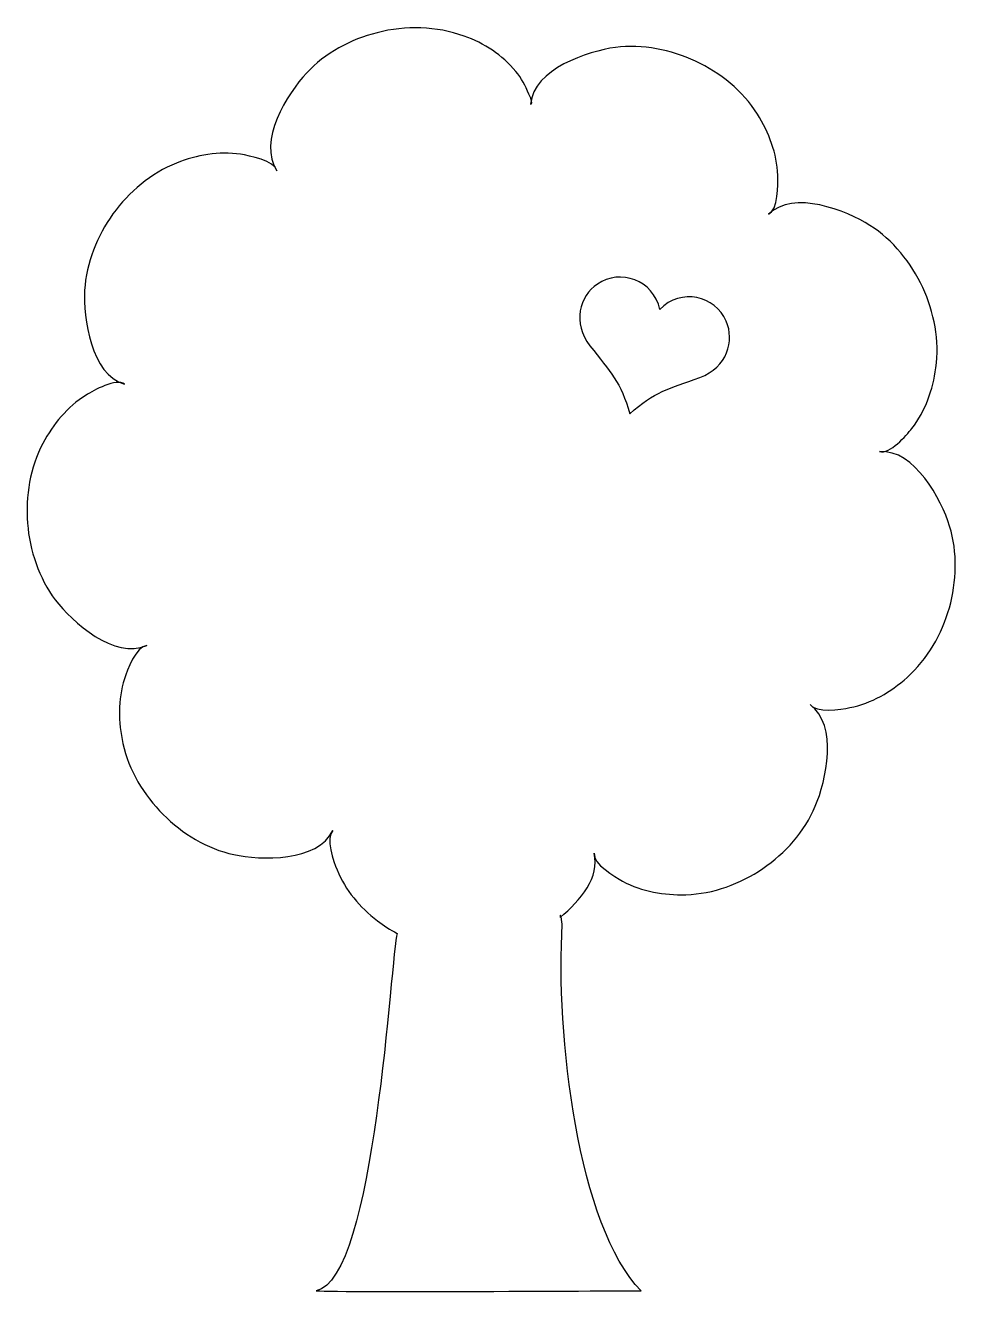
# Model space of a CAD drawing. Header units: centimetres. Extents: x -6.8 to 6.8, y -9.3 to 9.3.
import ezdxf

# ---------------------------------------------------------------- set-up
doc = ezdxf.new("R2010")
doc.units = ezdxf.units.CM
doc.header["$MEASUREMENT"] = 0
doc.layers.add('Camada 1', color=7, linetype='Continuous')

msp = doc.modelspace()

# ---------------------------------------------------------------- linework, layer by layer
at = {"layer": 'Camada 1'}
msp.add_open_spline([(1.04241, -3.87138), (0.94126, -5.46314), (1.27321, -8.3153), (2.197, -9.23851), (2.197, -9.23851), (2.197, -9.23851), (-2.56436, -9.26759), (-2.56436, -9.23851), (-2.56436, -9.23851), (-1.69872, -9.09434), (-1.46793, -4.30451), (-1.37839, -4.00685), (-1.37839, -4.00685), (-1.4807, -3.95396), (-1.57722, -3.89289), (-1.66673, -3.82315), (-1.66673, -3.82315), (-1.92253, -3.62315), (-2.13414, -3.38074), (-2.2568, -3.07845), (-2.2568, -3.07845), (-2.30622, -2.96103), (-2.43121, -2.60347), (-2.31842, -2.49883), (-2.31842, -2.49883), (-2.54109, -2.96452), (-3.37474, -2.93894), (-3.77183, -2.85406), (-3.77183, -2.85406), (-4.16077, -2.7686), (-4.527, -2.54593), (-4.80722, -2.26573), (-4.80722, -2.26573), (-5.08744, -1.98435), (-5.31067, -1.6175), (-5.39497, -1.22975), (-5.39497, -1.22975), (-5.46299, -0.91349), (-5.47054, -0.59142), (-5.3723, -0.27865), (-5.3723, -0.27865), (-5.3351, -0.15946), (-5.19963, 0.20038), (-5.04557, 0.20797), (-5.04557, 0.20797), (-5.51648, -0.00772), (-6.13854, 0.5533), (-6.38619, 0.87655), (-6.38619, 0.87655), (-6.6263, 1.19222), (-6.76232, 1.60093), (-6.79256, 1.99682), (-6.79256, 1.99682), (-6.8251, 2.39039), (-6.75652, 2.81422), (-6.56989, 3.16593), (-6.56989, 3.16593), (-6.41408, 3.45197), (-6.21294, 3.70137), (-5.93505, 3.87171), (-5.93505, 3.87171), (-5.82575, 3.94206), (-5.49439, 4.12518), (-5.36995, 4.03332), (-5.36995, 4.03332), (-5.86644, 4.17342), (-5.9769, 5.00535), (-5.95598, 5.40881), (-5.95598, 5.40881), (-5.93389, 5.80703), (-5.77112, 6.20587), (-5.5409, 6.52617), (-5.5409, 6.52617), (-5.30775, 6.8465), (-4.98221, 7.12439), (-4.6107, 7.27089), (-4.6107, 7.27089), (-4.30839, 7.38831), (-3.99446, 7.44647), (-3.67122, 7.39879), (-3.67122, 7.39879), (-3.54565, 7.37903), (-3.1724, 7.30751), (-3.13811, 7.1581), (-3.13811, 7.1581), (-3.42936, 7.58482), (-2.98113, 8.29409), (-2.70615, 8.58709), (-2.70615, 8.58709), (-2.43408, 8.88009), (-2.05504, 9.083), (-1.67134, 9.17949), (-1.67134, 9.17949), (-1.2516, 9.28704), (-0.80279, 9.27657), (-0.39525, 9.1289), (-0.39525, 9.1289), (-0.10397, 9.02659), (0.16461, 8.85217), (0.36111, 8.61264), (0.36111, 8.61264), (0.44482, 8.51382), (0.50761, 8.40277), (0.55296, 8.28011), (0.55296, 8.28011), (0.56807, 8.23592), (0.62329, 8.15221), (0.57738, 8.13477), (0.57738, 8.13477), (0.62445, 8.64811), (1.42034, 8.90915), (1.82034, 8.96379), (1.82034, 8.96379), (2.21915, 9.01496), (2.63714, 8.93008), (2.99586, 8.76091), (2.99586, 8.76091), (3.35514, 8.59639), (3.68767, 8.32546), (3.90044, 7.98827), (3.90044, 7.98827), (4.07136, 7.71154), (4.1882, 7.41561), (4.20159, 7.0889), (4.20159, 7.0889), (4.20741, 6.95984), (4.20392, 6.58138), (4.06324, 6.52034), (4.06324, 6.52034), (4.42889, 6.88369), (5.20735, 6.57675), (5.54978, 6.35815), (5.54978, 6.35815), (5.88874, 6.14421), (6.15615, 5.80819), (6.323, 5.44833), (6.323, 5.44833), (6.49043, 5.08731), (6.573, 4.66757), (6.5166, 4.27223), (6.5166, 4.27223), (6.47069, 3.95015), (6.36777, 3.64726), (6.16431, 3.38625), (6.16431, 3.38625), (6.08409, 3.28394), (5.84223, 3.00313), (5.68991, 3.04557), (5.68991, 3.04557), (6.20672, 3.08277), (6.5974, 2.34096), (6.71776, 1.95435), (6.71776, 1.95435), (6.83579, 1.57298), (6.82124, 1.14218), (6.71427, 0.75965), (6.71427, 0.75965), (6.60672, 0.37886), (6.39336, 0.0062), (6.0957, -0.26005), (6.0957, -0.26005), (5.85268, -0.47516), (5.57595, -0.63735), (5.25679, -0.70246), (5.25679, -0.70246), (5.13064, -0.7263), (4.75392, -0.78792), (4.67254, -0.65539), (4.67254, -0.65539), (5.0882, -0.95942), (4.90974, -1.77508), (4.74927, -2.146), (4.74927, -2.146), (4.59579, -2.51692), (4.30744, -2.83434), (3.98071, -3.05932), (3.98071, -3.05932), (3.65572, -3.27908), (3.25401, -3.43082), (2.85403, -3.4413), (2.85403, -3.4413), (2.53021, -3.44829), (2.21453, -3.39886), (1.92619, -3.24305), (1.92619, -3.24305), (1.81223, -3.18201), (1.4919, -2.99074), (1.50878, -2.83493), (1.50878, -2.83493), (1.59599, -3.17735), (1.31227, -3.52734), (1.00938, -3.77267), (1.00938, -3.77267), (1.00925, -3.77254), (1.01216, -3.64871), (1.04241, -3.87138)], degree=3, knots=[0, 0, 0, 0, 0.02, 0.02, 0.02, 0.02, 0.04, 0.04, 0.04, 0.04, 0.06, 0.06, 0.06, 0.06, 0.08, 0.08, 0.08, 0.08, 0.1, 0.1, 0.1, 0.1, 0.12, 0.12, 0.12, 0.12, 0.14, 0.14, 0.14, 0.14, 0.16, 0.16, 0.16, 0.16, 0.18, 0.18, 0.18, 0.18, 0.2, 0.2, 0.2, 0.2, 0.22, 0.22, 0.22, 0.22, 0.24, 0.24, 0.24, 0.24, 0.26, 0.26, 0.26, 0.26, 0.28, 0.28, 0.28, 0.28, 0.3, 0.3, 0.3, 0.3, 0.32, 0.32, 0.32, 0.32, 0.34, 0.34, 0.34, 0.34, 0.36, 0.36, 0.36, 0.36, 0.38, 0.38, 0.38, 0.38, 0.4, 0.4, 0.4, 0.4, 0.42, 0.42, 0.42, 0.42, 0.44, 0.44, 0.44, 0.44, 0.46, 0.46, 0.46, 0.46, 0.48, 0.48, 0.48, 0.48, 0.5, 0.5, 0.5, 0.5, 0.52, 0.52, 0.52, 0.52, 0.54, 0.54, 0.54, 0.54, 0.56, 0.56, 0.56, 0.56, 0.58, 0.58, 0.58, 0.58, 0.6, 0.6, 0.6, 0.6, 0.62, 0.62, 0.62, 0.62, 0.64, 0.64, 0.64, 0.64, 0.66, 0.66, 0.66, 0.66, 0.68, 0.68, 0.68, 0.68, 0.7, 0.7, 0.7, 0.7, 0.72, 0.72, 0.72, 0.72, 0.74, 0.74, 0.74, 0.74, 0.76, 0.76, 0.76, 0.76, 0.78, 0.78, 0.78, 0.78, 0.8, 0.8, 0.8, 0.8, 0.82, 0.82, 0.82, 0.82, 0.84, 0.84, 0.84, 0.84, 0.86, 0.86, 0.86, 0.86, 0.88, 0.88, 0.88, 0.88, 0.9, 0.9, 0.9, 0.9, 0.92, 0.92, 0.92, 0.92, 0.94, 0.94, 0.94, 0.94, 0.96, 0.96, 0.96, 0.96, 1, 1, 1, 1], dxfattribs=at)
at = {"layer": 'Camada 1', "color": 7}
msp.add_open_spline([(2.03187, 3.5968), (1.90453, 4.06771), (1.74583, 4.21071), (1.44817, 4.59441), (1.44817, 4.59441), (1.18539, 4.93218), (1.29701, 5.32111), (1.55631, 5.49899), (1.55631, 5.49899), (1.89, 5.72629), (2.37834, 5.56294), (2.47193, 5.12807), (2.47193, 5.12807), (2.78237, 5.44724), (3.28235, 5.32574), (3.44456, 4.95598), (3.44456, 4.95598), (3.57013, 4.6688), (3.4585, 4.27928), (3.05737, 4.1322), (3.05737, 4.1322), (2.59985, 3.96536), (2.39001, 3.92816), (2.03187, 3.5968)], degree=3, knots=[0, 0, 0, 0, 0.14285714, 0.14285714, 0.14285714, 0.14285714, 0.28571429, 0.28571429, 0.28571429, 0.28571429, 0.42857143, 0.42857143, 0.42857143, 0.42857143, 0.57142857, 0.57142857, 0.57142857, 0.57142857, 0.71428571, 0.71428571, 0.71428571, 0.71428571, 1, 1, 1, 1], dxfattribs=at)

doc.saveas('drawing.dxf')
